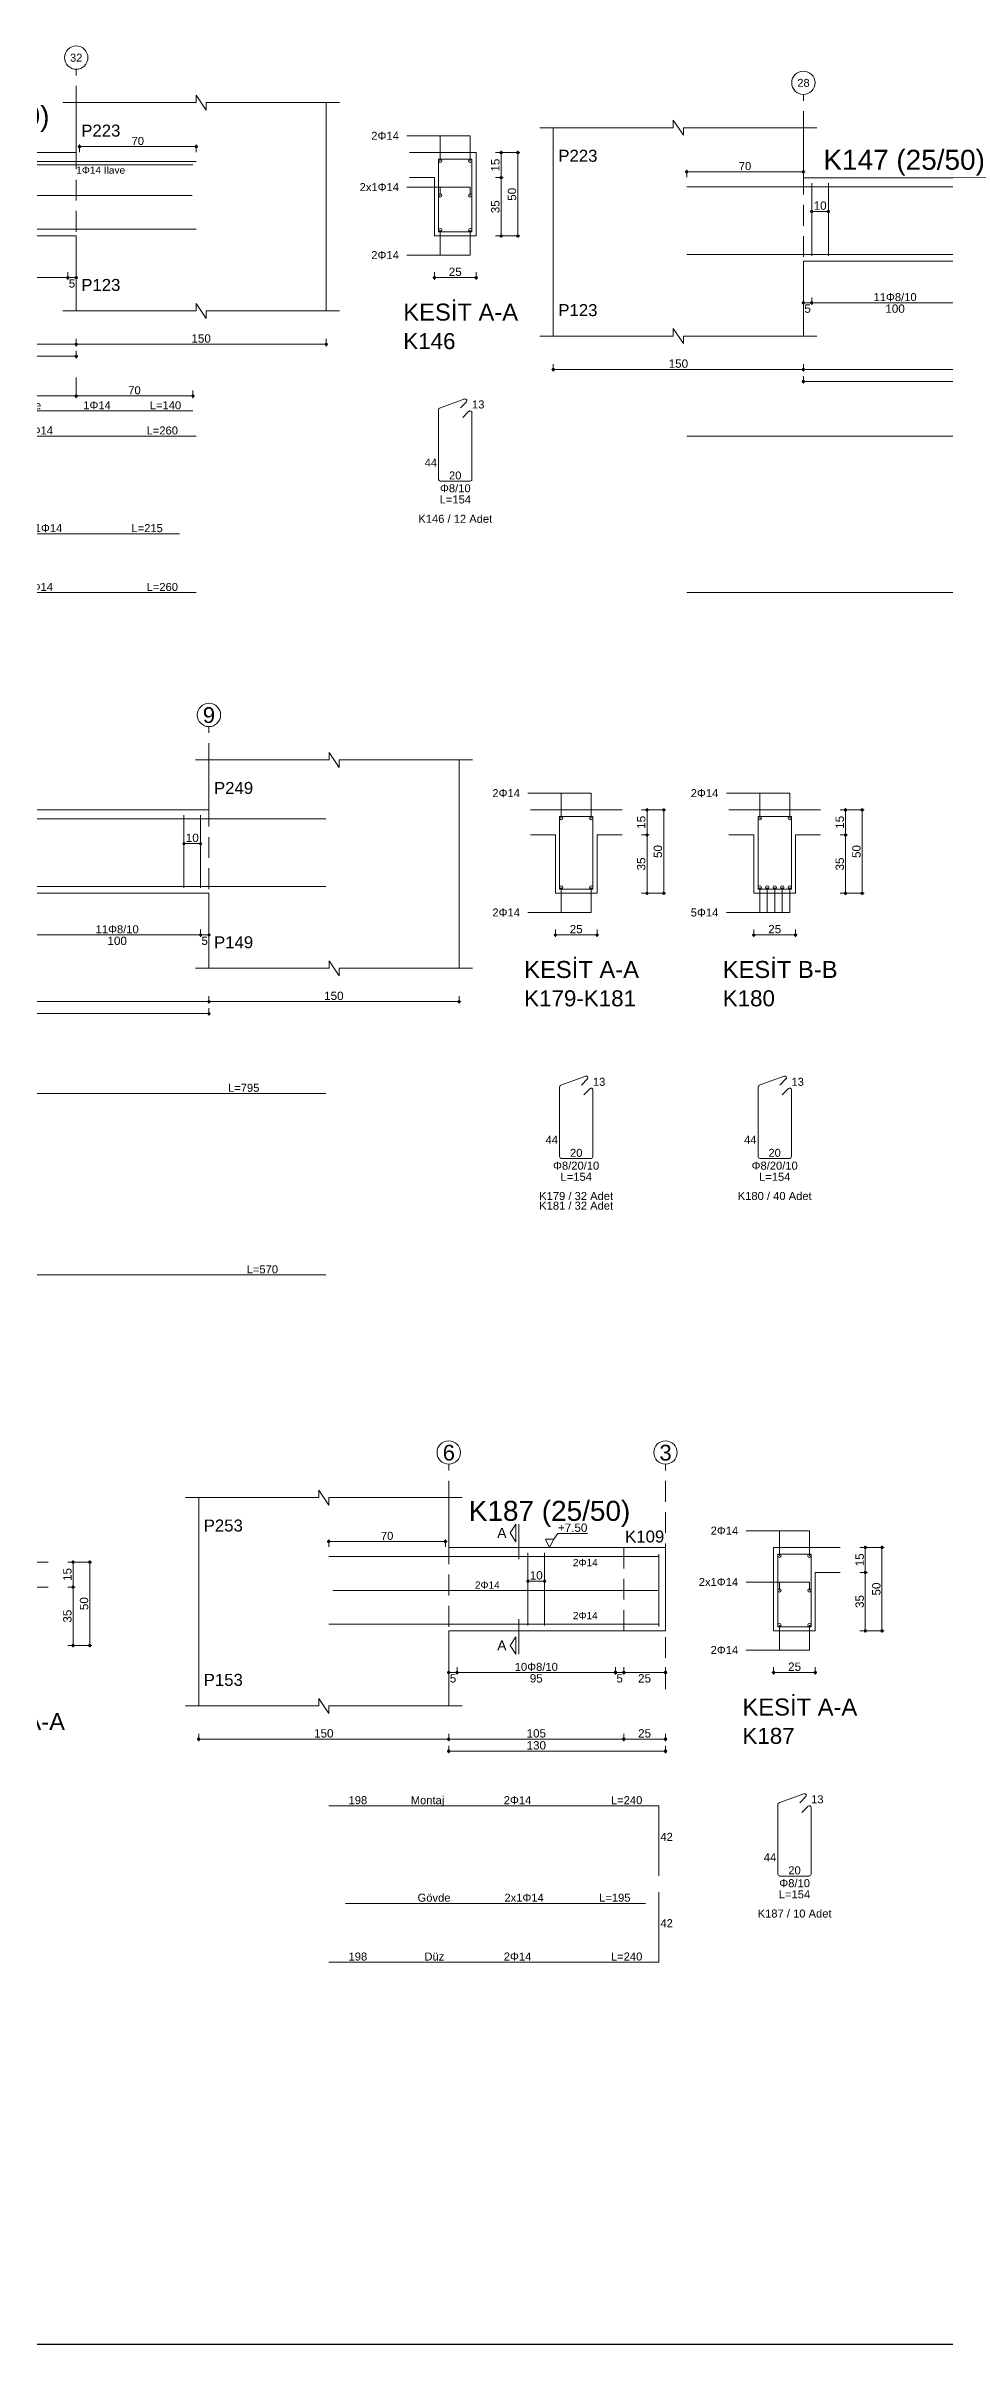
# Model space of a CAD drawing. Header units: millimetres. Extents: x 2232 to 85269, y -3593 to 5869.
# Drawn here: x 39581 to 40389, y -3593 to -1525 of the extents above; entities that cross this region are included whole.
import ezdxf

# ---------------------------------------------------------------- set-up
doc = ezdxf.new("R2010")
doc.units = ezdxf.units.MM
doc.linetypes.add('DASHDOT2', pattern=[12.7, 6.35, -3.175, 0, -3.175])
doc.linetypes.add('DASHED4', pattern=[18.75, 12.5, -6.25])
doc.layers.add('aks', color=251, linetype='DASHDOT2', lineweight=35)
for name, color, linetype in [('Donatı Topl. Uzun. Yazısı', 7, 'Continuous'), ('Donatı Uz. Yazısı', 7, 'Continuous'), ('Donatı Yazısı', 7, 'Continuous'), ('Donatı Çizgisi', 7, 'Continuous'), ('Kiriş', 7, 'Continuous'), ('Standart', 7, 'Continuous'), ('Ölçülendirme', 7, 'Continuous')]:
    doc.layers.add(name, color=color, linetype=linetype)
doc.styles.add('arial_1_18', font='arial.ttf', dxfattribs={"height": 0.2})

# ---------------------------------------------------------------- blocks, each defined once
blk = doc.blocks.new('IDE1089Entity7412')
at = {"layer": 'aks', "color": 30, "linetype": 'DASHED4', "lineweight": 5}
for points in [[(21246, 2016.8), (21246, 2151.8)], [(21396, 2016.8), (21396, 2151.8)], [(21396, 1955.8), (21396, 1966.8)]]:
    blk.add_lwpolyline(points, dxfattribs=at)
at = {"layer": 'aks', "color": 1, "linetype": 'Continuous', "lineweight": 5}
for centre in [(21246, 2158.8), (21396, 2158.8)]:
    blk.add_circle(centre, 7, dxfattribs=at)
at = {"layer": 'Donatı Çizgisi', "color": 5, "linetype": 'Continuous', "lineweight": 5}
for points in [[(21250, 2054.4), (21250, 2097.8)], [(21250, 2096.4), (21468, 2096.4)], [(21328.5, 2055), (21328.5, 2098.6)], [(21338.5, 2055), (21338.5, 2098.6)], [(21613.4, 2054.3), (21613.4, 2097.9)], [(21613.4, 2097.9), (21633.4, 2097.9)], [(21633.4, 2054.3), (21633.4, 2097.9)], [(21326, 2094.4), (21466, 2094.4)], [(21250.5, 2076.1), (21465.5, 2076.1)], [(21250, 2055.8), (21468, 2055.8)], [(21613.4, 2054.3), (21633.4, 2054.3)], [(21326, 1946.8), (21466, 1946.8)], [(21613.4, 1905.7), (21613.4, 1947.6)], [(21614, 1948.5), (21629.1, 1954)], [(21626.5, 1948.7), (21630.1, 1952.3)], [(21627.9, 1942.8), (21631.6, 1946.6)], [(21633.4, 1905.7), (21633.4, 1945.8)], [(21250, 1889.7), (21250, 1931.7)], [(21250, 1931.7), (21468, 1931.7)], [(21614.4, 1904.7), (21632.4, 1904.7)], [(21250, 1837.8), (21250, 1879.8)], [(21258, 1873.1), (21458, 1873.1)], [(21250, 1837.8), (21468, 1837.8)]]:
    blk.add_lwpolyline(points, dxfattribs=at)
for centre in [(21614.4, 2096.9), (21632.4, 2096.9), (21614.4, 2076.1), (21632.4, 2076.1), (21614.4, 2055.3), (21632.4, 2055.3)]:
    blk.add_circle(centre, 1, dxfattribs=at)
for centre, start, end in [((21614.4, 1947.6), 110, 180), ((21629.4, 1953), 315, 110), ((21632.4, 1945.8), 0, 135), ((21614.4, 1905.7), 180, 270), ((21632.4, 1905.7), 270, 0)]:
    blk.add_arc(centre, 1.02, start, end, dxfattribs=at)
at = {"layer": 'Kiriş', "color": 1, "linetype": 'Continuous', "lineweight": 5}
for points in [[(21388, 2131.8), (21468, 2131.8)], [(21396, 2101.8), (21396, 2131.8)], [(21468, 2131.8), (21468, 2136.3)], [(21474, 2127.3), (21468, 2136.3)], [(21474, 2127.3), (21474, 2131.8)], [(21474, 2131.8), (21554, 2131.8)], [(21546, 2006.8), (21546, 2131.8)], [(21246, 2051.8), (21246, 2101.8)], [(21246, 2101.8), (21396, 2101.8)], [(21595.9, 2101.8), (21635.9, 2101.8)], [(21635.9, 2051.8), (21635.9, 2101.8)], [(21595.9, 2086.8), (21610.9, 2086.8)], [(21610.9, 2051.8), (21610.9, 2086.8)], [(21246, 2051.8), (21396, 2051.8)], [(21396, 2006.8), (21396, 2051.8)], [(21610.9, 2051.8), (21635.9, 2051.8)], [(21388, 2006.8), (21468, 2006.8)], [(21474, 2002.3), (21468, 2011.3)], [(21468, 2006.8), (21468, 2011.3)], [(21474, 2006.8), (21554, 2006.8)], [(21474, 2002.3), (21474, 2006.8)]]:
    blk.add_lwpolyline(points, dxfattribs=at)
at = {"layer": 'Kiriş', "color": 1, "linetype": 'DASHED4', "lineweight": 5}
for points in [[(21246, 2051.8), (21246, 2101.8)], [(21271, 2051.8), (21271, 2101.8)]]:
    blk.add_lwpolyline(points, dxfattribs=at)
at = {"layer": 'Ölçülendirme', "color": 1, "linetype": 'Continuous', "lineweight": 5}
for points in [[(21315.7, 2110.5), (21319.2, 2115.8)], [(21319.2, 2105.3), (21315.7, 2110.5)], [(21319.2, 2105.3), (21319.2, 2115.8)], [(21321, 2094.8), (21321, 2115.8)], [(21352.2, 2106.8), (21354.7, 2110.1)], [(21354.7, 2110.1), (21372.4, 2110.1)], [(21594.4, 2111.9), (21632.4, 2111.9)], [(21614.4, 2096.9), (21614.4, 2111.9)], [(21632.4, 2096.9), (21632.4, 2111.9)], [(21349.7, 2101.8), (21347.2, 2106.8)], [(21347.2, 2106.8), (21352.2, 2106.8)], [(21352.2, 2106.8), (21349.7, 2101.8)], [(21349.7, 2101.8), (21349.7, 2101.8)], [(21397, 2105.4), (21469, 2105.4)], [(21398, 2102.1), (21398, 2106.6)], [(21468, 2102.1), (21468, 2106.6)], [(21647.6, 2101.8), (21662.1, 2101.8)], [(21650.9, 2050.8), (21650.9, 2102.8)], [(21660.9, 2050.8), (21660.9, 2102.8)], [(21647.6, 2086.8), (21652.1, 2086.8)], [(21328.5, 2081.6), (21338.5, 2081.6)], [(21594.4, 2081.1), (21632.4, 2081.1)], [(21614.4, 2076.1), (21614.4, 2081.1)], [(21632.4, 2076.1), (21632.4, 2081.1)], [(21321, 2037.8), (21321, 2058.8)], [(21614.4, 2040.3), (21614.4, 2055.3)], [(21632.4, 2040.3), (21632.4, 2055.3)], [(21315.7, 2043), (21319.2, 2048.3)], [(21319.2, 2037.8), (21315.7, 2043)], [(21319.2, 2037.8), (21319.2, 2048.3)], [(21647.6, 2051.8), (21662.1, 2051.8)], [(21246, 2025.5), (21246, 2030)], [(21271, 2025.5), (21271, 2030)], [(21276, 2025.5), (21276, 2030)], [(21391, 2025.5), (21391, 2030)], [(21396, 2025.5), (21396, 2030)], [(21594.4, 2040.3), (21632.4, 2040.3)], [(21610.9, 2025.5), (21610.9, 2030)], [(21635.9, 2025.5), (21635.9, 2030)], [(21245, 2026.8), (21397, 2026.8)], [(21609.9, 2026.8), (21636.9, 2026.8)], [(21245, 1986.8), (21547, 1986.8)], [(21246, 1985.5), (21246, 1990)], [(21271, 1985.5), (21271, 1990)], [(21396, 1985.5), (21396, 1990)], [(21546, 1985.5), (21546, 1990)], [(21245, 1979.6), (21397, 1979.6)], [(21246, 1978.3), (21246, 1982.8)], [(21396, 1978.3), (21396, 1982.8)], [(21326, 1954.5), (21326, 1959)], [(21396, 1954.5), (21396, 1959)], [(21396, 1954.5), (21396, 1959)], [(21466, 1954.5), (21466, 1959)], [(21325, 1955.8), (21397, 1955.8)], [(21395, 1955.8), (21467, 1955.8)]]:
    blk.add_lwpolyline(points, dxfattribs=at)
for centre in [(21398, 2105.4), (21468, 2105.4), (21650.9, 2101.8), (21660.9, 2101.8), (21328.5, 2081.6), (21338.5, 2081.6), (21650.9, 2086.8), (21650.9, 2051.8), (21660.9, 2051.8), (21246, 2026.8), (21271, 2026.8), (21271, 2026.8), (21276, 2026.8), (21276, 2026.8), (21391, 2026.8), (21391, 2026.8), (21396, 2026.8), (21610.9, 2026.8), (21635.9, 2026.8), (21246, 1986.8), (21271, 1986.8), (21271, 1986.8), (21396, 1986.8), (21396, 1986.8), (21546, 1986.8), (21246, 1979.6), (21396, 1979.6), (21326, 1955.8), (21396, 1955.8), (21396, 1955.8), (21466, 1955.8)]:
    blk.add_circle(centre, 0.75, dxfattribs=at)
at = {"layer": 'aks', "color": 1, "linetype": 'Continuous', "lineweight": 5, "style": 'arial_1_18'}
for s, p in [('34', (21242.3, 2156.4)), ('32', (21392.3, 2156.4))]:
    blk.add_text(s, height=4.73, dxfattribs=at).set_placement(p)
at = {"layer": 'Donatı Topl. Uzun. Yazısı', "color": 1, "linetype": 'Continuous', "lineweight": 5, "style": 'arial_1_18'}
for s, p in [('L=140', (21440.1, 1947.8)), ('L=260', (21438.2, 1932.7)), ('L=154', (21614, 1891.3)), ('L=215', (21429.1, 1874.1)), ('L=260', (21438.2, 1838.8))]:
    blk.add_text(s, height=4.8, dxfattribs=at).set_placement(p)
at = {"layer": 'Donatı Uz. Yazısı', "color": 1, "linetype": 'Continuous', "lineweight": 5, "style": 'arial_1_18'}
for s, p in [('13', (21633.4, 1948.3)), ('218', (21263, 1932.7)), ('44', (21605, 1913.4)), ('42', (21250.9, 1910.7)), ('20', (21619.6, 1905.7)), ('42', (21250.9, 1858.8)), ('218', (21263, 1838.8))]:
    blk.add_text(s, height=4.8, dxfattribs=at).set_placement(p)
at = {"layer": 'Donatı Yazısı', "color": 5, "linetype": 'Continuous', "lineweight": 5, "style": 'arial_1_18'}
for s, height, p in [('2Φ14', 4.8, (21573, 2109.5)), ('1Φ14 İlave', 4.32, (21396, 2089.1)), ('2x1Φ14', 4.8, (21566, 2078.7)), ('2Φ14', 4.8, (21573, 2037.9)), ('1Φ14', 4.8, (21400.2, 1947.8)), ('2Φ14', 4.8, (21365.5, 1932.7)), ('Φ8/10', 4.8, (21614.2, 1898)), ('2x1Φ14', 4.8, (21364, 1874.1)), ('K146 / 12 Adet', 4.8, (21601.2, 1879.7)), ('2Φ14', 4.8, (21365.5, 1838.8))]:
    blk.add_text(s, height=height, dxfattribs=at).set_placement(p)
for p in [(21355.4, 2090.5), (21296.6, 2077.1), (21355.4, 2058.8)]:
    blk.add_text('2Φ14', height=4.32, rotation=360, dxfattribs=at).set_placement(p)
at = {"layer": 'Donatı Yazısı', "color": 1, "linetype": 'Continuous', "lineweight": 5, "style": 'arial_1_18'}
for s, p in [('İlave', (21360.8, 1947.8)), ('Montaj', (21306.1, 1932.7)), ('Gövde', (21308.2, 1874.1)), ('Düz', (21314.3, 1838.8))]:
    blk.add_text(s, height=4.8, dxfattribs=at).set_placement(p)
at = {"layer": 'Kiriş', "color": 1, "linetype": 'Continuous', "lineweight": 5, "style": 'arial_1_18'}
for s, height, p in [('K146 (25/50)', 12, (21283, 2117.8)), ('K143', 7.2, (21246.7, 2104.8)), ('P223', 7.2, (21399, 2111.4)), ('P123', 7.2, (21399, 2018.8)), ('KESİT A-A', 10.2, (21592.2, 2001)), ('K146', 9.6, (21592.2, 1983.9))]:
    blk.add_text(s, height=height, dxfattribs=at).set_placement(p)
at = {"layer": 'Ölçülendirme', "color": 1, "linetype": 'Continuous', "lineweight": 5, "style": 'arial_1_18'}
for s, height, p in [('A', 5.95, (21308.1, 2107.6)), ('+7.50', 5, (21354.7, 2111.1)), ('70', 4.8, (21429.2, 2106.4)), ('A', 5.95, (21308.1, 2040.1)), ('25', 5, (21619.5, 2027.8)), ('25', 5, (21254.6, 2020.8)), ('5', 5, (21271.5, 2020.8)), ('115', 5, (21327.6, 2020.8)), ('5', 5, (21391.5, 2020.8)), ('25', 5, (21254.6, 1987.8)), ('125', 5, (21327.6, 1987.8)), ('150', 5, (21327.6, 1980.6)), ('150', 5, (21465.1, 1987.8))]:
    blk.add_text(s, height=height, dxfattribs=at).set_placement(p)
for s, rotation, p in [('15', 90, (21649.9, 2090.4)), ('10', 360, (21329.6, 2082.6)), ('35', 90, (21649.9, 2065.4)), ('50', 90, (21659.9, 2072.9))]:
    blk.add_text(s, height=5, rotation=rotation, dxfattribs=at).set_placement(p)
at = {"layer": 'Ölçülendirme', "color": 5, "linetype": 'Continuous', "lineweight": 5, "style": 'arial_1_18'}
for s, p in [('12Φ8/10', (21320.5, 2027.8)), ('70', (21357.2, 1956.8)), ('70', (21427.2, 1956.8))]:
    blk.add_text(s, height=4.8, dxfattribs=at).set_placement(p)
blk = doc.blocks.new('IDE1089Entity7413')
at = {"layer": 'aks', "color": 30, "linetype": 'DASHED4', "lineweight": 5}
blk.add_lwpolyline([(21832.2, 2001.7), (21832.2, 2136.7)], dxfattribs=at)
at = {"layer": 'aks', "color": 1, "linetype": 'Continuous', "lineweight": 5}
blk.add_circle((21832.2, 2143.7), 7, dxfattribs=at)
at = {"layer": 'Donatı Çizgisi', "color": 5, "linetype": 'Continuous', "lineweight": 5}
for points in [[(21837.2, 2039.9), (21837.2, 2083.5)], [(21847.2, 2039.9), (21847.2, 2083.5)], [(21762.2, 2081.3), (22617.2, 2081.3)], [(21762.2, 2040.7), (22617.2, 2040.7)], [(21762.2, 1931.7), (22617.2, 1931.7)], [(21762.2, 1837.8), (22617.2, 1837.8)]]:
    blk.add_lwpolyline(points, dxfattribs=at)
at = {"layer": 'Kiriş', "color": 1, "linetype": 'Continuous', "lineweight": 5}
for points in [[(21674.2, 2116.7), (21754.2, 2116.7)], [(21682.2, 1991.7), (21682.2, 2116.7)], [(21754.2, 2116.7), (21754.2, 2121.2)], [(21760.2, 2112.2), (21754.2, 2121.2)], [(21760.2, 2112.2), (21760.2, 2116.7)], [(21760.2, 2116.7), (21840.2, 2116.7)], [(21832.2, 2086.7), (21832.2, 2116.7)], [(21832.2, 2086.7), (22262.2, 2086.7)], [(21832.2, 2036.7), (22262.2, 2036.7)], [(21832.2, 1991.7), (21832.2, 2036.7)], [(21674.2, 1991.7), (21754.2, 1991.7)], [(21760.2, 1987.2), (21754.2, 1996.2)], [(21754.2, 1991.7), (21754.2, 1996.2)], [(21760.2, 1991.7), (21840.2, 1991.7)], [(21760.2, 1987.2), (21760.2, 1991.7)]]:
    blk.add_lwpolyline(points, dxfattribs=at)
at = {"layer": 'Ölçülendirme', "color": 1, "linetype": 'Continuous', "lineweight": 5}
for points in [[(21761.2, 2090.3), (21833.2, 2090.3)], [(21762.2, 2087), (21762.2, 2091.5)], [(21832.2, 2087), (21832.2, 2091.5)], [(21837.2, 2066.5), (21847.2, 2066.5)], [(21832.2, 2010.4), (21832.2, 2014.9)], [(21837.2, 2010.4), (21837.2, 2014.9)], [(21831.2, 2011.7), (22263.2, 2011.7)], [(21681.2, 1971.7), (22698.2, 1971.7)], [(21682.2, 1970.4), (21682.2, 1974.9)], [(21832.2, 1970.4), (21832.2, 1974.9)], [(21831.2, 1964.5), (22548.2, 1964.5)], [(21832.2, 1963.2), (21832.2, 1967.7)]]:
    blk.add_lwpolyline(points, dxfattribs=at)
for centre in [(21762.2, 2090.3), (21832.2, 2090.3), (21837.2, 2066.5), (21847.2, 2066.5), (21832.2, 2011.7), (21837.2, 2011.7), (21837.2, 2011.7), (21682.2, 1971.7), (21832.2, 1971.7), (21832.2, 1971.7), (21832.2, 1964.5)]:
    blk.add_circle(centre, 0.75, dxfattribs=at)
at = {"layer": 'aks', "color": 1, "linetype": 'Continuous', "lineweight": 5, "style": 'arial_1_18'}
blk.add_text('28', height=4.73, dxfattribs=at).set_placement((21828.6, 2141.3))
at = {"layer": 'Kiriş', "color": 1, "linetype": 'Continuous', "lineweight": 5, "style": 'arial_1_18'}
for s, height, p in [('P223', 7.2, (21685.2, 2096.3)), ('K147 (25/50)', 12, (21844.2, 2091.5)), ('P123', 7.2, (21685.2, 2003.7))]:
    blk.add_text(s, height=height, dxfattribs=at).set_placement(p)
at = {"layer": 'Ölçülendirme', "color": 1, "linetype": 'Continuous', "lineweight": 5, "style": 'arial_1_18'}
for s, height, p in [('70', 4.8, (21793.5, 2091.3)), ('5', 5, (21832.8, 2005.7)), ('100', 5, (21881.4, 2005.7)), ('150', 5, (21751.4, 1972.7))]:
    blk.add_text(s, height=height, dxfattribs=at).set_placement(p)
blk.add_text('10', height=5, rotation=360, dxfattribs=at).set_placement((21838.4, 2067.5))
at = {"layer": 'Ölçülendirme', "color": 5, "linetype": 'Continuous', "lineweight": 5, "style": 'arial_1_18'}
blk.add_text('11Φ8/10', height=4.8, dxfattribs=at).set_placement((21874.3, 2012.7))
blk = doc.blocks.new('IDE1089Entity7442')
at = {"layer": 'aks', "color": 30, "linetype": 'DASHED4', "lineweight": 5}
blk.add_lwpolyline([(22292.9, 1678.8), (22292.9, 1813.8)], dxfattribs=at)
at = {"layer": 'aks', "color": 1, "linetype": 'Continuous', "lineweight": 5}
blk.add_circle((22292.9, 1820.8), 7, dxfattribs=at)
at = {"layer": 'Donatı Çizgisi', "color": 5, "linetype": 'Continuous', "lineweight": 5}
for points in [[(20712.9, 1758.4), (22362.9, 1758.4)], [(22277.9, 1717), (22277.9, 1760.6)], [(22287.9, 1717), (22287.9, 1760.6)], [(22503.2, 1716.3), (22503.2, 1759.9)], [(22503.2, 1759.9), (22523.2, 1759.9)], [(22523.2, 1716.3), (22523.2, 1759.9)], [(22622.3, 1716.3), (22622.3, 1759.9)], [(22622.3, 1759.9), (22642.3, 1759.9)], [(22642.3, 1716.3), (22642.3, 1759.9)], [(20712.9, 1717.8), (22362.9, 1717.8)], [(22503.2, 1716.3), (22523.2, 1716.3)], [(22622.3, 1716.3), (22642.3, 1716.3)], [(22503.9, 1598.6), (22518.9, 1604.1)], [(22516.3, 1598.7), (22519.9, 1602.4)], [(22622.9, 1598.6), (22638, 1604.1)], [(22635.4, 1598.7), (22639, 1602.4)], [(21567.9, 1593.7), (22362.9, 1593.7)], [(22503.2, 1555.8), (22503.2, 1597.6)], [(22517.7, 1592.8), (22521.5, 1596.6)], [(22523.2, 1555.8), (22523.2, 1595.9)], [(22622.3, 1555.8), (22622.3, 1597.6)], [(22636.8, 1592.8), (22640.5, 1596.6)], [(22642.3, 1555.8), (22642.3, 1595.9)], [(22504.2, 1554.7), (22522.2, 1554.7)], [(22623.3, 1554.7), (22641.3, 1554.7)], [(21792.9, 1484.8), (22362.9, 1484.8)]]:
    blk.add_lwpolyline(points, dxfattribs=at)
for centre in [(22504.2, 1758.9), (22522.2, 1758.9), (22623.3, 1758.9), (22641.3, 1758.9), (22504.2, 1717.3), (22522.2, 1717.3), (22623.3, 1717.3), (22627.8, 1717.3), (22632.3, 1717.3), (22636.8, 1717.3), (22641.3, 1717.3)]:
    blk.add_circle(centre, 1, dxfattribs=at)
for centre, start, end in [((22519.2, 1603.1), 315, 110), ((22638.3, 1603.1), 315, 110), ((22504.2, 1597.6), 110, 180), ((22522.2, 1595.9), 0, 135), ((22623.3, 1597.6), 110, 180), ((22641.3, 1595.9), 0, 135), ((22504.2, 1555.8), 180, 270), ((22522.2, 1555.8), 270, 0), ((22623.3, 1555.8), 180, 270), ((22641.3, 1555.8), 270, 0)]:
    blk.add_arc(centre, 1.02, start, end, dxfattribs=at)
at = {"layer": 'Kiriş', "color": 1, "linetype": 'Continuous', "lineweight": 5}
for points in [[(22284.9, 1793.8), (22364.9, 1793.8)], [(22292.9, 1763.8), (22292.9, 1793.8)], [(22364.9, 1793.8), (22364.9, 1798.3)], [(22370.9, 1789.3), (22364.9, 1798.3)], [(22370.9, 1793.8), (22450.9, 1793.8)], [(22370.9, 1789.3), (22370.9, 1793.8)], [(22442.9, 1668.8), (22442.9, 1793.8)], [(21862.9, 1763.8), (22292.9, 1763.8)], [(22485.7, 1763.8), (22540.7, 1763.8)], [(22604.8, 1763.8), (22659.8, 1763.8)], [(22485.7, 1748.8), (22500.7, 1748.8)], [(22500.7, 1713.8), (22500.7, 1748.8)], [(22525.7, 1748.8), (22540.7, 1748.8)], [(22525.7, 1713.8), (22525.7, 1748.8)], [(22604.8, 1748.8), (22619.8, 1748.8)], [(22619.8, 1713.8), (22619.8, 1748.8)], [(22644.8, 1748.8), (22659.8, 1748.8)], [(22644.8, 1713.8), (22644.8, 1748.8)], [(21862.9, 1713.8), (22292.9, 1713.8)], [(22292.9, 1668.8), (22292.9, 1713.8)], [(22500.7, 1713.8), (22525.7, 1713.8)], [(22619.8, 1713.8), (22644.8, 1713.8)], [(22284.9, 1668.8), (22364.9, 1668.8)], [(22370.9, 1664.3), (22364.9, 1673.3)], [(22364.9, 1668.8), (22364.9, 1673.3)], [(22370.9, 1668.8), (22450.9, 1668.8)], [(22370.9, 1664.3), (22370.9, 1668.8)]]:
    blk.add_lwpolyline(points, dxfattribs=at)
at = {"layer": 'Ölçülendirme', "color": 1, "linetype": 'Continuous', "lineweight": 5}
for points in [[(22484.2, 1773.9), (22522.2, 1773.9)], [(22504.2, 1758.9), (22504.2, 1773.9)], [(22522.2, 1758.9), (22522.2, 1773.9)], [(22555.7, 1712.8), (22555.7, 1764.8)], [(22565.7, 1712.8), (22565.7, 1764.8)], [(22603.3, 1773.9), (22641.3, 1773.9)], [(22623.3, 1758.9), (22623.3, 1773.9)], [(22641.3, 1758.9), (22641.3, 1773.9)], [(22674.8, 1712.8), (22674.8, 1764.8)], [(22684.8, 1712.8), (22684.8, 1764.8)], [(22552.4, 1763.8), (22566.9, 1763.8)], [(22671.5, 1763.8), (22686, 1763.8)], [(22277.9, 1743.6), (22287.9, 1743.6)], [(22552.4, 1748.8), (22556.9, 1748.8)], [(22671.5, 1748.8), (22676, 1748.8)], [(22504.2, 1702.3), (22504.2, 1717.3)], [(22522.2, 1702.3), (22522.2, 1717.3)], [(22552.4, 1713.8), (22566.9, 1713.8)], [(22623.3, 1702.3), (22623.3, 1717.3)], [(22627.8, 1702.3), (22627.8, 1717.3)], [(22632.3, 1702.3), (22632.3, 1717.3)], [(22636.8, 1702.3), (22636.8, 1717.3)], [(22641.3, 1702.3), (22641.3, 1717.3)], [(22671.5, 1713.8), (22686, 1713.8)], [(22484.2, 1702.3), (22522.2, 1702.3)], [(22603.3, 1702.3), (22641.3, 1702.3)], [(21861.9, 1688.8), (22293.9, 1688.8)], [(22287.9, 1687.6), (22287.9, 1692.1)], [(22292.9, 1687.6), (22292.9, 1692.1)], [(22499.7, 1688.8), (22526.7, 1688.8)], [(22500.7, 1687.6), (22500.7, 1692.1)], [(22525.7, 1687.6), (22525.7, 1692.1)], [(22618.8, 1688.8), (22645.8, 1688.8)], [(22619.8, 1687.6), (22619.8, 1692.1)], [(22644.8, 1687.6), (22644.8, 1692.1)], [(20631.9, 1648.8), (22443.9, 1648.8)], [(20781.9, 1641.6), (22293.9, 1641.6)], [(22292.9, 1647.6), (22292.9, 1652.1)], [(22292.9, 1640.4), (22292.9, 1644.9)], [(22442.9, 1647.6), (22442.9, 1652.1)]]:
    blk.add_lwpolyline(points, dxfattribs=at)
for centre in [(22555.7, 1763.8), (22565.7, 1763.8), (22674.8, 1763.8), (22684.8, 1763.8), (22277.9, 1743.6), (22287.9, 1743.6), (22555.7, 1748.8), (22674.8, 1748.8), (22555.7, 1713.8), (22565.7, 1713.8), (22674.8, 1713.8), (22684.8, 1713.8), (22287.9, 1688.8), (22287.9, 1688.8), (22292.9, 1688.8), (22500.7, 1688.8), (22525.7, 1688.8), (22619.8, 1688.8), (22644.8, 1688.8), (22292.9, 1648.8), (22292.9, 1648.8), (22292.9, 1641.6), (22442.9, 1648.8)]:
    blk.add_circle(centre, 0.75, dxfattribs=at)
at = {"layer": 'aks', "color": 1, "linetype": 'Continuous', "lineweight": 5, "style": 'arial_1_18'}
blk.add_text('9', height=9.45, dxfattribs=at).set_placement((22289.2, 1816))
at = {"layer": 'Donatı Topl. Uzun. Yazısı', "color": 1, "linetype": 'Continuous', "lineweight": 5, "style": 'arial_1_18'}
for s, p in [('L=795', (22304.3, 1594.7)), ('L=154', (22503.8, 1541.3)), ('L=154', (22622.9, 1541.3)), ('L=570', (22315.5, 1485.8))]:
    blk.add_text(s, height=4.8, dxfattribs=at).set_placement(p)
at = {"layer": 'Donatı Uz. Yazısı', "color": 1, "linetype": 'Continuous', "lineweight": 5, "style": 'arial_1_18'}
for s, p in [('13', (22523.2, 1598.3)), ('13', (22642.3, 1598.3)), ('44', (22494.8, 1563.5)), ('20', (22509.5, 1555.7)), ('44', (22613.9, 1563.5)), ('20', (22628.5, 1555.7))]:
    blk.add_text(s, height=4.8, dxfattribs=at).set_placement(p)
at = {"layer": 'Donatı Yazısı', "color": 5, "linetype": 'Continuous', "lineweight": 5, "style": 'arial_1_18'}
for s, p in [('2Φ14', (22462.9, 1771.5)), ('2Φ14', (22581.9, 1771.5)), ('2Φ14', (22462.9, 1699.9)), ('5Φ14', (22581.9, 1699.9)), ('Φ8/20/10', (22499.3, 1548)), ('Φ8/20/10', (22618.4, 1548)), ('K179 / 32 Adet', (22491, 1529.8)), ('K180 / 40 Adet', (22610.1, 1529.8)), ('K181 / 32 Adet', (22491, 1524))]:
    blk.add_text(s, height=4.8, dxfattribs=at).set_placement(p)
at = {"layer": 'Kiriş', "color": 1, "linetype": 'Continuous', "lineweight": 5, "style": 'arial_1_18'}
for s, height, p in [('P249', 7.2, (22295.9, 1773.4)), ('P149', 7.2, (22295.9, 1680.8)), ('KESİT A-A', 10.2, (22482, 1663)), ('KESİT B-B', 10.2, (22601.1, 1663)), ('K179-K181', 9.6, (22482, 1646)), ('K180', 9.6, (22601.1, 1646))]:
    blk.add_text(s, height=height, dxfattribs=at).set_placement(p)
at = {"layer": 'Ölçülendirme', "color": 1, "linetype": 'Continuous', "lineweight": 5, "style": 'arial_1_18'}
for s, rotation, p in [('15', 90, (22554.7, 1752.5)), ('15', 90, (22673.8, 1752.5)), ('10', 360, (22279, 1744.6)), ('50', 90, (22564.7, 1735)), ('50', 90, (22683.8, 1735)), ('35', 90, (22554.7, 1727.5)), ('35', 90, (22673.8, 1727.5))]:
    blk.add_text(s, height=5, rotation=rotation, dxfattribs=at).set_placement(p)
at = {"layer": 'Ölçülendirme', "color": 5, "linetype": 'Continuous', "lineweight": 5, "style": 'arial_1_18'}
blk.add_text('11Φ8/10', height=4.8, dxfattribs=at).set_placement((22224.9, 1689.8))
at = {"layer": 'Ölçülendirme', "color": 1, "linetype": 'Continuous', "lineweight": 5, "style": 'arial_1_18'}
for s, p in [('100', (22232, 1682.8)), ('5', (22288.4, 1682.8)), ('25', (22509.3, 1689.8)), ('25', (22628.4, 1689.8)), ('150', (22362, 1649.8))]:
    blk.add_text(s, height=5, dxfattribs=at).set_placement(p)
blk = doc.blocks.new('IDE1089Entity7447')
at = {"layer": 'Kiriş', "color": 1, "linetype": 'Continuous', "lineweight": 5}
for points in [[(27261, 1733.6), (27301, 1733.6)], [(27286, 1718.6), (27301, 1718.6)]]:
    blk.add_lwpolyline(points, dxfattribs=at)
at = {"layer": 'Ölçülendirme', "color": 1, "linetype": 'Continuous', "lineweight": 5}
for points in [[(27312.8, 1733.6), (27327.3, 1733.6)], [(27316, 1682.6), (27316, 1734.6)], [(27326, 1682.6), (27326, 1734.6)], [(27312.8, 1718.6), (27317.3, 1718.6)], [(27312.8, 1683.6), (27327.3, 1683.6)]]:
    blk.add_lwpolyline(points, dxfattribs=at)
for centre in [(27316, 1733.6), (27326, 1733.6), (27316, 1718.6), (27316, 1683.6), (27326, 1683.6)]:
    blk.add_circle(centre, 0.75, dxfattribs=at)
at = {"layer": 'Kiriş', "color": 1, "linetype": 'Continuous', "lineweight": 5, "style": 'arial_1_18'}
blk.add_text('KESİT A-A', height=10.2, dxfattribs=at).set_placement((27242.3, 1632.8))
at = {"layer": 'Ölçülendirme', "color": 1, "linetype": 'Continuous', "lineweight": 5, "style": 'arial_1_18'}
for s, p in [('15', (27315.1, 1722.3)), ('50', (27325.1, 1704.8)), ('35', (27315.1, 1697.3))]:
    blk.add_text(s, height=5, rotation=90, dxfattribs=at).set_placement(p)
blk = doc.blocks.new('IDE1089Entity7448')
at = {"layer": 'aks', "color": 30, "linetype": 'DASHED4', "lineweight": 5}
for points in [[(27744.8, 1633.5), (27744.8, 1768.5)], [(27874.8, 1633.5), (27874.8, 1768.5)]]:
    blk.add_lwpolyline(points, dxfattribs=at)
at = {"layer": 'aks', "color": 1, "linetype": 'Continuous', "lineweight": 5}
for centre in [(27744.8, 1775.5), (27874.8, 1775.5)]:
    blk.add_circle(centre, 7, dxfattribs=at)
at = {"layer": 'Donatı Çizgisi', "color": 5, "linetype": 'Continuous', "lineweight": 5}
for points in [[(27672.8, 1713.1), (27870.8, 1713.1)], [(27792.3, 1671.7), (27792.3, 1715.3)], [(27802.3, 1671.7), (27802.3, 1715.3)], [(27870.8, 1671.1), (27870.8, 1714.5)], [(27942.2, 1671), (27942.2, 1714.6)], [(27942.2, 1714.6), (27962.2, 1714.6)], [(27962.2, 1671), (27962.2, 1714.6)], [(27675.3, 1692.8), (27870.3, 1692.8)], [(27672.8, 1672.5), (27870.8, 1672.5)], [(27942.2, 1671), (27962.2, 1671)], [(27672.8, 1563.5), (27870.8, 1563.5)], [(27870.8, 1521.5), (27870.8, 1563.5)], [(27942.2, 1522.5), (27942.2, 1564.3)], [(27942.9, 1565.3), (27957.9, 1570.8)], [(27955.4, 1565.4), (27959, 1569.1)], [(27956.7, 1559.5), (27960.5, 1563.3)], [(27962.2, 1522.5), (27962.2, 1562.6)], [(27943.3, 1521.4), (27961.2, 1521.4)], [(27682.8, 1505), (27862.8, 1505)], [(27870.8, 1469.7), (27870.8, 1511.7)], [(27672.8, 1469.7), (27870.8, 1469.7)]]:
    blk.add_lwpolyline(points, dxfattribs=at)
for centre in [(27943.2, 1713.6), (27961.2, 1713.6), (27943.2, 1692.8), (27961.2, 1692.8), (27943.2, 1672), (27961.2, 1672)]:
    blk.add_circle(centre, 1, dxfattribs=at)
for centre, start, end in [((27943.3, 1564.3), 110, 180), ((27958.3, 1569.8), 315, 110), ((27961.2, 1562.6), 0, 135), ((27943.3, 1522.5), 180, 270), ((27961.2, 1522.5), 270, 0)]:
    blk.add_arc(centre, 1.02, start, end, dxfattribs=at)
at = {"layer": 'Kiriş', "color": 1, "linetype": 'Continuous', "lineweight": 5}
for points in [[(27666.8, 1748.5), (27666.8, 1753)], [(27672.8, 1744), (27666.8, 1753)], [(27586.8, 1748.5), (27666.8, 1748.5)], [(27594.8, 1623.5), (27594.8, 1748.5)], [(27672.8, 1744), (27672.8, 1748.5)], [(27672.8, 1748.5), (27752.8, 1748.5)], [(27744.8, 1718.5), (27744.8, 1748.5)], [(27744.8, 1718.5), (27874.8, 1718.5)], [(27874.8, 1668.5), (27874.8, 1718.5)], [(27939.7, 1668.5), (27939.7, 1718.5)], [(27939.7, 1718.5), (27979.7, 1718.5)], [(27964.7, 1703.5), (27979.7, 1703.5)], [(27964.7, 1668.5), (27964.7, 1703.5)], [(27744.8, 1668.5), (27874.8, 1668.5)], [(27744.8, 1623.5), (27744.8, 1668.5)], [(27939.7, 1668.5), (27964.7, 1668.5)], [(27672.8, 1619), (27666.8, 1628)], [(27666.8, 1623.5), (27666.8, 1628)], [(27586.8, 1623.5), (27666.8, 1623.5)], [(27672.8, 1623.5), (27752.8, 1623.5)], [(27672.8, 1619), (27672.8, 1623.5)]]:
    blk.add_lwpolyline(points, dxfattribs=at)
at = {"layer": 'Kiriş', "color": 1, "linetype": 'DASHED4', "lineweight": 5}
for points in [[(27849.8, 1668.5), (27849.8, 1718.5)], [(27874.8, 1668.5), (27874.8, 1718.5)]]:
    blk.add_lwpolyline(points, dxfattribs=at)
at = {"layer": 'Ölçülendirme', "color": 1, "linetype": 'Continuous', "lineweight": 5}
for points in [[(27781.6, 1727.3), (27785.1, 1732.5)], [(27785.1, 1722), (27781.6, 1727.3)], [(27785.1, 1722), (27785.1, 1732.5)], [(27786.8, 1711.5), (27786.8, 1732.5)], [(27805.3, 1718.5), (27802.8, 1723.5)], [(27802.8, 1723.5), (27807.8, 1723.5)], [(27807.8, 1723.5), (27805.3, 1718.5)], [(27807.8, 1723.5), (27810.3, 1726.9)], [(27810.3, 1726.9), (27828, 1726.9)], [(27923.2, 1728.6), (27961.2, 1728.6)], [(27943.2, 1713.6), (27943.2, 1728.6)], [(27961.2, 1713.6), (27961.2, 1728.6)], [(27671.8, 1722.1), (27743.8, 1722.1)], [(27672.8, 1718.9), (27672.8, 1723.4)], [(27742.8, 1718.9), (27742.8, 1723.4)], [(27805.3, 1718.5), (27805.3, 1718.5)], [(27991.5, 1718.5), (28006, 1718.5)], [(27994.7, 1667.5), (27994.7, 1719.5)], [(28004.7, 1667.5), (28004.7, 1719.5)], [(27792.3, 1698.3), (27802.3, 1698.3)], [(27923.2, 1697.8), (27961.2, 1697.8)], [(27943.2, 1692.8), (27943.2, 1697.8)], [(27961.2, 1692.8), (27961.2, 1697.8)], [(27991.5, 1703.5), (27996, 1703.5)], [(27786.8, 1654.5), (27786.8, 1675.5)], [(27943.2, 1657), (27943.2, 1672)], [(27961.2, 1657), (27961.2, 1672)], [(27991.5, 1668.5), (28006, 1668.5)], [(27781.6, 1659.8), (27785.1, 1665)], [(27785.1, 1654.5), (27781.6, 1659.8)], [(27785.1, 1654.5), (27785.1, 1665)], [(27923.2, 1657), (27961.2, 1657)], [(27743.8, 1643.5), (27875.8, 1643.5)], [(27744.8, 1642.3), (27744.8, 1646.8)], [(27749.8, 1642.3), (27749.8, 1646.8)], [(27844.8, 1642.3), (27844.8, 1646.8)], [(27849.8, 1642.3), (27849.8, 1646.8)], [(27874.8, 1642.3), (27874.8, 1646.8)], [(27938.7, 1643.5), (27965.7, 1643.5)], [(27939.7, 1642.3), (27939.7, 1646.8)], [(27964.7, 1642.3), (27964.7, 1646.8)], [(27593.8, 1603.5), (27875.8, 1603.5)], [(27594.8, 1602.3), (27594.8, 1606.8)], [(27744.8, 1602.3), (27744.8, 1606.8)], [(27744.8, 1595.1), (27744.8, 1599.6)], [(27849.8, 1602.3), (27849.8, 1606.8)], [(27874.8, 1602.3), (27874.8, 1606.8)], [(27874.8, 1595.1), (27874.8, 1599.6)], [(27743.8, 1596.3), (27875.8, 1596.3)]]:
    blk.add_lwpolyline(points, dxfattribs=at)
for centre in [(27672.8, 1722.1), (27742.8, 1722.1), (27994.7, 1718.5), (28004.7, 1718.5), (27792.3, 1698.3), (27802.3, 1698.3), (27994.7, 1703.5), (27994.7, 1668.5), (28004.7, 1668.5), (27744.8, 1643.5), (27749.8, 1643.5), (27749.8, 1643.5), (27844.8, 1643.5), (27844.8, 1643.5), (27849.8, 1643.5), (27849.8, 1643.5), (27874.8, 1643.5), (27939.7, 1643.5), (27964.7, 1643.5), (27594.8, 1603.5), (27744.8, 1603.5), (27744.8, 1603.5), (27849.8, 1603.5), (27849.8, 1603.5), (27874.8, 1603.5), (27744.8, 1596.3), (27874.8, 1596.3)]:
    blk.add_circle(centre, 0.75, dxfattribs=at)
at = {"layer": 'aks', "color": 1, "linetype": 'Continuous', "lineweight": 5, "style": 'arial_1_18'}
for s, p in [('6', (27741.2, 1770.7)), ('3', (27871.2, 1770.7))]:
    blk.add_text(s, height=9.45, dxfattribs=at).set_placement(p)
at = {"layer": 'Donatı Topl. Uzun. Yazısı', "color": 1, "linetype": 'Continuous', "lineweight": 5, "style": 'arial_1_18'}
for s, p in [('L=240', (27842.1, 1564.5)), ('L=195', (27835, 1506)), ('L=154', (27942.8, 1508)), ('L=240', (27842.1, 1470.7))]:
    blk.add_text(s, height=4.8, dxfattribs=at).set_placement(p)
at = {"layer": 'Donatı Uz. Yazısı', "color": 1, "linetype": 'Continuous', "lineweight": 5, "style": 'arial_1_18'}
for s, p in [('198', (27684.7, 1564.5)), ('13', (27962.2, 1565)), ('42', (27871.8, 1542.5)), ('44', (27933.8, 1530.2)), ('20', (27948.5, 1522.4)), ('42', (27871.8, 1490.7)), ('198', (27684.7, 1470.7))]:
    blk.add_text(s, height=4.8, dxfattribs=at).set_placement(p)
at = {"layer": 'Donatı Yazısı', "color": 5, "linetype": 'Continuous', "lineweight": 5, "style": 'arial_1_18'}
for s, p in [('2Φ14', (27901.9, 1726.2)), ('2x1Φ14', (27894.8, 1695.4)), ('2Φ14', (27901.9, 1654.6)), ('2Φ14', (27777.8, 1564.5)), ('Φ8/10', (27943.1, 1514.7)), ('2x1Φ14', (27778.2, 1506)), ('K187 / 10 Adet', (27930.1, 1496.5)), ('2Φ14', (27777.8, 1470.7))]:
    blk.add_text(s, height=4.8, dxfattribs=at).set_placement(p)
for p in [(27819.3, 1707.3), (27760.5, 1693.8), (27819.3, 1675.5)]:
    blk.add_text('2Φ14', height=4.32, rotation=360, dxfattribs=at).set_placement(p)
at = {"layer": 'Donatı Yazısı', "color": 1, "linetype": 'Continuous', "lineweight": 5, "style": 'arial_1_18'}
for s, p in [('Montaj', (27722, 1564.5)), ('Gövde', (27726.1, 1506)), ('Düz', (27730.2, 1470.7))]:
    blk.add_text(s, height=4.8, dxfattribs=at).set_placement(p)
at = {"layer": 'Kiriş', "color": 1, "linetype": 'Continuous', "lineweight": 5, "style": 'arial_1_18'}
for s, height, p in [('K187 (25/50)', 12, (27756.8, 1734.5)), ('P253', 7.2, (27597.8, 1728.1)), ('K109', 7.2, (27850.6, 1721.5)), ('P153', 7.2, (27597.8, 1635.5)), ('KESİT A-A', 10.2, (27921, 1617.7)), ('K187', 9.6, (27921, 1600.7))]:
    blk.add_text(s, height=height, dxfattribs=at).set_placement(p)
at = {"layer": 'Ölçülendirme', "color": 1, "linetype": 'Continuous', "lineweight": 5, "style": 'arial_1_18'}
for s, height, p in [('70', 4.8, (27704.1, 1723.1)), ('A', 5.95, (27773.9, 1724.3)), ('+7.50', 5, (27810.3, 1727.9)), ('A', 5.95, (27773.9, 1656.8)), ('5', 5, (27745.4, 1637.5)), ('95', 5, (27793.4, 1637.5)), ('5', 5, (27845.4, 1637.5)), ('25', 5, (27858.4, 1637.5)), ('25', 5, (27948.4, 1644.5)), ('150', 5, (27664, 1604.5)), ('105', 5, (27791.5, 1604.5)), ('130', 5, (27791.5, 1597.3)), ('25', 5, (27858.4, 1604.5))]:
    blk.add_text(s, height=height, dxfattribs=at).set_placement(p)
for s, rotation, p in [('15', 90, (27993.8, 1707.2)), ('10', 360, (27793.4, 1699.3)), ('50', 90, (28003.8, 1689.7)), ('35', 90, (27993.8, 1682.2))]:
    blk.add_text(s, height=5, rotation=rotation, dxfattribs=at).set_placement(p)
at = {"layer": 'Ölçülendirme', "color": 5, "linetype": 'Continuous', "lineweight": 5, "style": 'arial_1_18'}
blk.add_text('10Φ8/10', height=4.8, dxfattribs=at).set_placement((27784.4, 1644.5))

msp = doc.modelspace()

# ---------------------------------------------------------------- linework, layer by layer
msp.add_line((3332.4, -3593.4), (85269.2, -3593.4))

# ---------------------------------------------------------------- block references
at = {"layer": 'Standart', "xscale": 1.5, "yscale": 1.5, "zscale": 1.5}
for name, p in [('IDE1089Entity7412', (7513.9, -4773.9)), ('IDE1089Entity7413', (7513.9, -4773.9)), ('IDE1089Entity7442', (6288, -4858.5)), ('IDE1089Entity7448', (-1674.1, -5454.3)), ('IDE1089Entity7447', (-1369, -5490.1))]:
    msp.add_blockref(name, p, dxfattribs=at)

doc.saveas('drawing.dxf')
